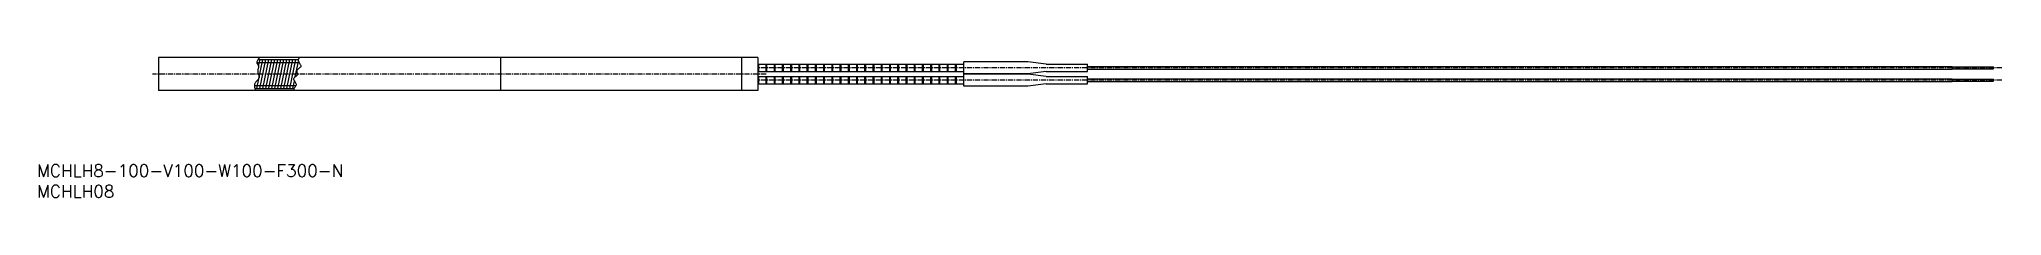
# Model space of a CAD drawing. Extents: x 1 to 477, y 0 to 34.
import ezdxf

# ---------------------------------------------------------------- set-up
doc = ezdxf.new("R2010")
doc.units = 0
doc.linetypes.add('CENTER', pattern=[2, 1.25, -0.25, 0.25, -0.25])
doc.layers.get('0').update_dxf_attribs({"linetype": 'CONTINUOUS'})
doc.layers.add('CENTER', color=1, linetype='CENTER')
doc.styles.get("Standard").update_dxf_attribs({"font": 'txt.shx'})

# ---------------------------------------------------------------- blocks, each defined once
blk = doc.blocks.new('*U11')
at = {"color": 7, "linetype": 'CONTINUOUS'}
blk.add_text('MCHLH08', height=3, dxfattribs=at).set_placement((0, 0))
blk = doc.blocks.new('*U12')
at = {"color": 7, "linetype": 'CONTINUOUS'}
blk.add_text('MCHLH8-100-V100-W100-F300-N', height=3, dxfattribs=at).set_placement((0, 5))

msp = doc.modelspace()

# ---------------------------------------------------------------- linework, layer by layer
at = {"color": 7, "linetype": 'CONTINUOUS'}
for p, q in [((175, 33.99), (29.5, 34)), ((29.5, 34), (29.5, 26)), ((112.5, 33.99), (112.5, 25.99)), ((171, 33.99), (171, 25.99)), ((175, 33.99), (175, 25.99)), ((175, 32.39), (225, 32.39)), ((175, 30.59), (225, 30.59)), ((175, 29.39), (225, 29.39)), ((175.2, 30.59), (175.2, 32.39)), ((175.2, 27.59), (175.2, 29.39)), ((177, 30.59), (177, 32.39)), ((177, 27.59), (177, 29.39)), ((177.2, 30.59), (177.2, 32.39)), ((177.2, 27.59), (177.2, 29.39)), ((179, 30.59), (179, 32.39)), ((179, 27.59), (179, 29.39)), ((179.2, 30.59), (179.2, 32.39)), ((179.2, 27.59), (179.2, 29.39)), ((181, 30.59), (181, 32.39)), ((181, 27.59), (181, 29.39)), ((181.2, 30.59), (181.2, 32.39)), ((181.2, 27.59), (181.2, 29.39)), ((183, 30.59), (183, 32.39)), ((183, 27.59), (183, 29.39)), ((183.2, 30.59), (183.2, 32.39)), ((183.2, 27.59), (183.2, 29.39)), ((185, 30.59), (185, 32.39)), ((185, 27.59), (185, 29.39)), ((185.2, 30.59), (185.2, 32.39)), ((185.2, 27.59), (185.2, 29.39)), ((187, 30.59), (187, 32.39)), ((187, 27.59), (187, 29.39)), ((187.2, 30.59), (187.2, 32.39)), ((187.2, 27.59), (187.2, 29.39)), ((189, 30.59), (189, 32.39)), ((189, 27.59), (189, 29.39)), ((189.2, 30.59), (189.2, 32.39)), ((189.2, 27.59), (189.2, 29.39)), ((191, 30.59), (191, 32.39)), ((191, 27.59), (191, 29.39)), ((191.2, 30.59), (191.2, 32.39)), ((191.2, 27.59), (191.2, 29.39)), ((193, 30.59), (193, 32.39)), ((193, 27.59), (193, 29.39)), ((193.2, 30.59), (193.2, 32.39)), ((193.2, 27.59), (193.2, 29.39)), ((195, 30.59), (195, 32.39)), ((195, 27.59), (195, 29.39)), ((195.2, 30.59), (195.2, 32.39)), ((195.2, 27.59), (195.2, 29.39)), ((197, 30.59), (197, 32.39)), ((197, 27.59), (197, 29.39)), ((197.2, 30.59), (197.2, 32.39)), ((197.2, 27.59), (197.2, 29.39)), ((199, 30.59), (199, 32.39)), ((199, 27.59), (199, 29.39)), ((199.2, 30.59), (199.2, 32.39)), ((199.2, 27.59), (199.2, 29.39)), ((201, 30.59), (201, 32.39)), ((201, 27.59), (201, 29.39)), ((201.2, 30.59), (201.2, 32.39)), ((201.2, 27.59), (201.2, 29.39)), ((203, 30.59), (203, 32.39)), ((203, 27.59), (203, 29.39)), ((203.2, 30.59), (203.2, 32.39)), ((203.2, 27.59), (203.2, 29.39)), ((205, 30.59), (205, 32.39)), ((205, 27.59), (205, 29.39)), ((205.2, 30.59), (205.2, 32.39)), ((205.2, 27.59), (205.2, 29.39)), ((207, 30.59), (207, 32.39)), ((207, 27.59), (207, 29.39)), ((207.2, 30.59), (207.2, 32.39)), ((207.2, 27.59), (207.2, 29.39)), ((209, 30.59), (209, 32.39)), ((209, 27.59), (209, 29.39)), ((209.2, 30.59), (209.2, 32.39)), ((209.2, 27.59), (209.2, 29.39)), ((211, 30.59), (211, 32.39)), ((211, 27.59), (211, 29.39)), ((211.2, 30.59), (211.2, 32.39)), ((211.2, 27.59), (211.2, 29.39)), ((213, 30.59), (213, 32.39)), ((213, 27.59), (213, 29.39)), ((213.2, 30.59), (213.2, 32.39)), ((213.2, 27.59), (213.2, 29.39)), ((215, 30.59), (215, 32.39)), ((215, 27.59), (215, 29.39)), ((215.2, 30.59), (215.2, 32.39)), ((215.2, 27.59), (215.2, 29.39)), ((217, 30.59), (217, 32.39)), ((217, 27.59), (217, 29.39)), ((217.2, 30.59), (217.2, 32.39)), ((217.2, 27.59), (217.2, 29.39)), ((219, 30.59), (219, 32.39)), ((219, 27.59), (219, 29.39)), ((219.2, 30.59), (219.2, 32.39)), ((219.2, 27.59), (219.2, 29.39)), ((221, 30.59), (221, 32.39)), ((221, 27.59), (221, 29.39)), ((221.2, 30.59), (221.2, 32.39)), ((221.2, 27.59), (221.2, 29.39)), ((223, 30.59), (223, 32.39)), ((223, 27.59), (223, 29.39)), ((223.2, 30.59), (223.2, 32.39)), ((223.2, 27.59), (223.2, 29.39)), ((240.52, 32.94), (225, 32.94)), ((225, 30.04), (225, 32.94)), ((240.52, 30.04), (225, 30.04)), ((240.52, 29.94), (225, 29.94)), ((225, 27.04), (225, 29.94)), ((245, 32.39), (240.52, 32.94)), ((245, 30.59), (240.52, 30.04)), ((245, 29.39), (240.52, 29.94)), ((245, 32.39), (255, 32.39)), ((245, 30.59), (255, 30.59)), ((245, 29.39), (255, 29.39)), ((255, 30.59), (255, 32.39)), ((255, 31.84), (465, 31.84)), ((255, 31.14), (465, 31.14)), ((255, 27.59), (255, 29.39)), ((255, 28.84), (465, 28.84)), ((465, 31.84), (465, 31.14)), ((465, 31.74), (475, 31.74)), ((465, 31.24), (475, 31.24)), ((465, 28.84), (465, 28.14)), ((465, 28.74), (475, 28.74)), ((475, 31.24), (475, 31.74)), ((475, 28.24), (475, 28.74)), ((175, 25.99), (29.5, 26)), ((175, 27.59), (225, 27.59)), ((240.52, 27.04), (225, 27.04)), ((245, 27.59), (240.52, 27.04)), ((245, 27.59), (255, 27.59)), ((255, 28.14), (465, 28.14)), ((465, 28.24), (475, 28.24))]:
    msp.add_line(p, q, dxfattribs=at)
at = {"color": 3, "linetype": 'CONTINUOUS'}
for p, q in [((53.31, 26.48), (54.81, 33.49)), ((53.62, 33.49), (63.4, 33.49)), ((53.77, 31.89), (54.12, 33.49)), ((54.04, 26.5), (55.54, 33.49)), ((54.78, 26.5), (56.27, 33.49)), ((55.51, 26.5), (57, 33.49)), ((56.24, 26.54), (57.73, 33.49)), ((56.97, 26.5), (58.46, 33.49)), ((57.7, 26.5), (59.19, 33.49)), ((58.43, 26.49), (59.92, 33.49)), ((59.16, 26.5), (60.65, 33.49)), ((59.89, 26.48), (61.38, 33.49)), ((60.62, 26.5), (62.11, 33.49)), ((61.35, 26.5), (62.84, 33.49)), ((63.55, 33.86), (63.56, 33.86)), ((53.35, 32.78), (63.6, 32.78)), ((62.67, 29.28), (63.47, 33.02)), ((52.74, 27.2), (62.83, 27.2)), ((52.88, 26.48), (62.36, 26.48)), ((62.08, 26.5), (62.46, 28.28))]:
    msp.add_line(p, q, dxfattribs=at)
at = {"color": 3, "linetype": 'CONTINUOUS', "flags": 128}
for points in [[(54.09, 33.99), (53.99, 33.89), (53.83, 33.74), (53.69, 33.58), (53.57, 33.43), (53.47, 33.27), (53.39, 33.12), (53.35, 32.96), (53.34, 32.8), (53.38, 32.65), (53.41, 32.58), (53.45, 32.51), (53.49, 32.44), (53.54, 32.36), (53.58, 32.29), (53.63, 32.22), (53.67, 32.15), (53.71, 32.08), (53.74, 32), (53.77, 31.93), (53.78, 31.82), (53.78, 31.7), (53.77, 31.59), (53.74, 31.48), (53.7, 31.36), (53.66, 31.24), (53.62, 31.12), (53.59, 31), (53.56, 30.88), (53.55, 30.76), (53.55, 30.59), (53.57, 30.41), (53.62, 30.24), (53.67, 30.06), (53.73, 29.89), (53.79, 29.72), (53.84, 29.56), (53.88, 29.4), (53.89, 29.25), (53.88, 29.1), (53.83, 28.95), (53.75, 28.8), (53.65, 28.66), (53.53, 28.53), (53.4, 28.39), (53.26, 28.25), (53.13, 28.11), (53.01, 27.97), (52.91, 27.81), (52.83, 27.65), (52.79, 27.54), (52.76, 27.43), (52.75, 27.32), (52.74, 27.2), (52.75, 27.08), (52.76, 26.96), (52.78, 26.84), (52.81, 26.72), (52.84, 26.6), (52.88, 26.49), (52.91, 26.41), (52.94, 26.34), (52.97, 26.26), (53, 26.19), (53.04, 26.12), (53.07, 26.05), (53.1, 25.99)], [(63.63, 33.99), (63.62, 33.98), (63.56, 33.87), (63.5, 33.77), (63.45, 33.66), (63.42, 33.56), (63.39, 33.45), (63.39, 33.34), (63.4, 33.23), (63.44, 33.08), (63.51, 32.93), (63.6, 32.78), (63.7, 32.63), (63.8, 32.48), (63.9, 32.34), (63.98, 32.2), (64.04, 32.06), (64.06, 31.94), (64.05, 31.82), (64, 31.72), (63.92, 31.63), (63.82, 31.54), (63.71, 31.46), (63.58, 31.37), (63.46, 31.28), (63.34, 31.19), (63.23, 31.09), (63.14, 30.99), (63.08, 30.87), (63.06, 30.77), (63.05, 30.66), (63.06, 30.55), (63.07, 30.43), (63.1, 30.31), (63.12, 30.19), (63.13, 30.08), (63.14, 29.96), (63.13, 29.85), (63.11, 29.75), (63.05, 29.64), (62.98, 29.55), (62.88, 29.45), (62.78, 29.37), (62.67, 29.28), (62.57, 29.2), (62.47, 29.12), (62.38, 29.03), (62.32, 28.94), (62.27, 28.85), (62.26, 28.72), (62.3, 28.59), (62.36, 28.45), (62.45, 28.3), (62.55, 28.15), (62.65, 27.99), (62.74, 27.84), (62.82, 27.69), (62.87, 27.54), (62.88, 27.39), (62.86, 27.28), (62.82, 27.17), (62.76, 27.06), (62.69, 26.96), (62.61, 26.85), (62.53, 26.75), (62.45, 26.64), (62.38, 26.54), (62.33, 26.42), (62.3, 26.31), (62.29, 26.26), (62.29, 26.21), (62.29, 26.15), (62.29, 26.1), (62.3, 26.05), (62.31, 25.99), (62.31, 25.99)]]:
    msp.add_lwpolyline(points, dxfattribs=at)
at = {"layer": 'CENTER', "color": 1, "linetype": 'CENTER'}
for p, q in [((177, 29.98), (28, 29.99)), ((477, 31.49), (175, 31.49)), ((477, 28.49), (175, 28.49))]:
    msp.add_line(p, q, dxfattribs=at)

# ---------------------------------------------------------------- block references
at = {"color": 7, "linetype": 'CONTINUOUS'}
for name in ['*U12', '*U11']:
    msp.add_blockref(name, (0, 0), dxfattribs=at)

doc.saveas('drawing.dxf')
